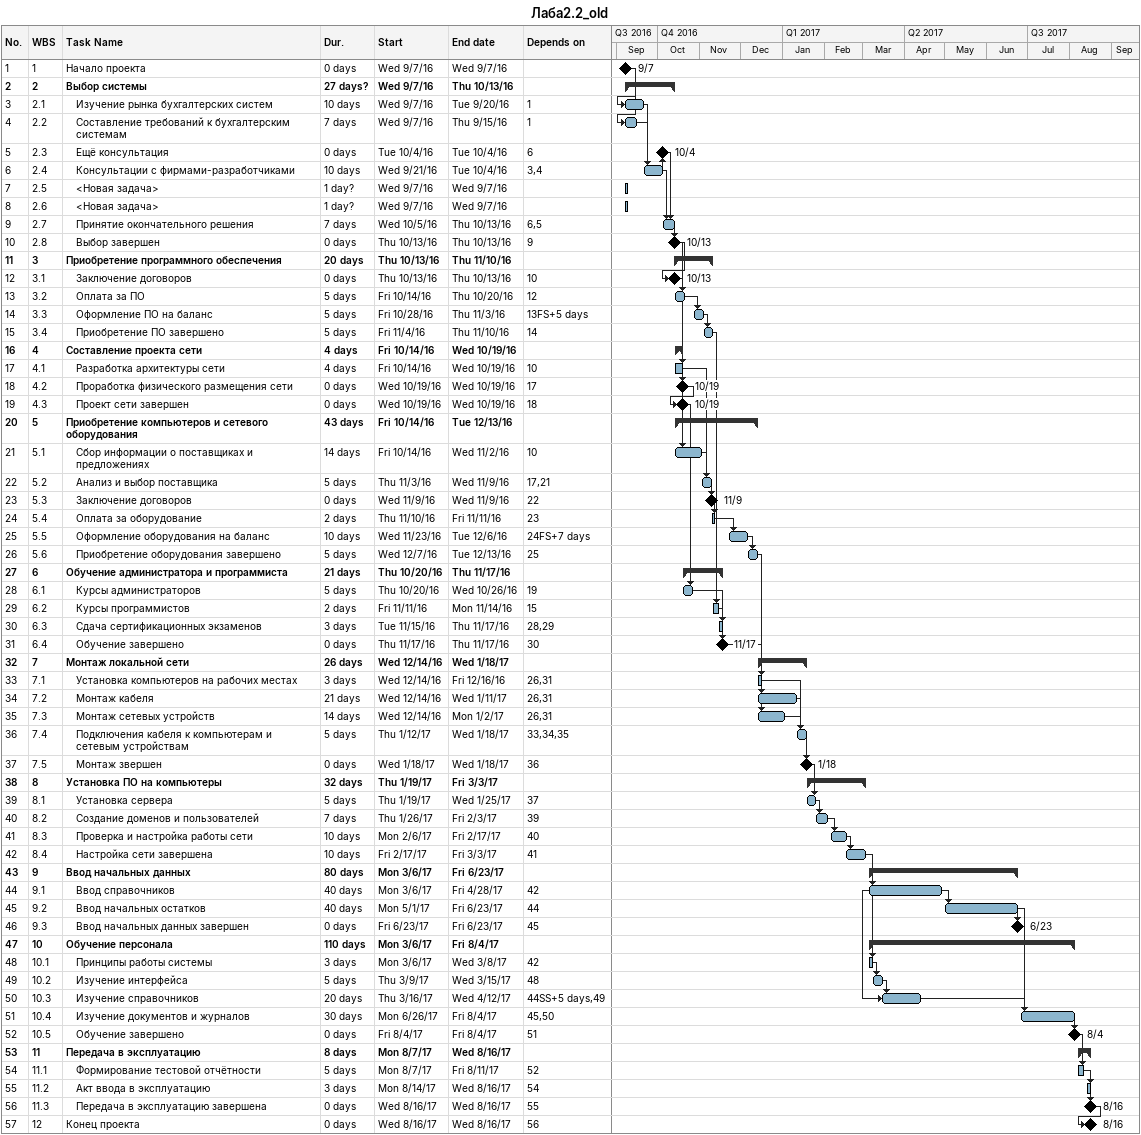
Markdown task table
Лаба2.2_old

| ID | WBS | Task | Duration | Start | Finish | Predecessors |
|---|---|---|---|---|---|---|
| 1 | 1 | Начало проекта | 0d | 2016-09-07 | 2016-09-07 |  |
| 2 | 2 | **Выбор системы** | 27d? | 2016-09-07 | 2016-10-13 |  |
| 3 | 2.1 | Изучение рынка бухгалтерских систем | 10d | 2016-09-07 | 2016-09-20 | 1 |
| 4 | 2.2 | Составление требований к бухгалтерским системам | 7d | 2016-09-07 | 2016-09-15 | 1 |
| 5 | 2.3 | Ещё консультация | 0d | 2016-10-04 | 2016-10-04 | 6 |
| 6 | 2.4 | Консультации с фирмами-разработчиками | 10d | 2016-09-21 | 2016-10-04 | 3, 4 |
| 7 | 2.5 | <Новая задача> | 1d? | 2016-09-07 | 2016-09-07 |  |
| 8 | 2.6 | <Новая задача> | 1d? | 2016-09-07 | 2016-09-07 |  |
| 9 | 2.7 | Принятие окончательного решения | 7d | 2016-10-05 | 2016-10-13 | 6, 5 |
| 10 | 2.8 | Выбор завершен | 0d | 2016-10-13 | 2016-10-13 | 9 |
| 11 | 3 | **Приобретение программного обеспечения** | 20d | 2016-10-13 | 2016-11-10 |  |
| 12 | 3.1 | Заключение договоров | 0d | 2016-10-13 | 2016-10-13 | 10 |
| 13 | 3.2 | Оплата за ПО | 5d | 2016-10-14 | 2016-10-20 | 12 |
| 14 | 3.3 | Оформление ПО на баланс | 5d | 2016-10-28 | 2016-11-03 | 13FS+5d |
| 15 | 3.4 | Приобретение ПО завершено | 5d | 2016-11-04 | 2016-11-10 | 14 |
| 16 | 4 | **Составление проекта сети** | 4d | 2016-10-14 | 2016-10-19 |  |
| 17 | 4.1 | Разработка архитектуры сети | 4d | 2016-10-14 | 2016-10-19 | 10 |
| 18 | 4.2 | Проработка физического размещения сети | 0d | 2016-10-19 | 2016-10-19 | 17 |
| 19 | 4.3 | Проект сети завершен | 0d | 2016-10-19 | 2016-10-19 | 18 |
| 20 | 5 | **Приобретение компьютеров и сетевого оборудования** | 43d | 2016-10-14 | 2016-12-13 |  |
| 21 | 5.1 | Сбор информации о поставщиках и предложениях | 14d | 2016-10-14 | 2016-11-02 | 10 |
| 22 | 5.2 | Анализ и выбор поставщика | 5d | 2016-11-03 | 2016-11-09 | 17, 21 |
| 23 | 5.3 | Заключение договоров | 0d | 2016-11-09 | 2016-11-09 | 22 |
| 24 | 5.4 | Оплата за оборудование | 2d | 2016-11-10 | 2016-11-11 | 23 |
| 25 | 5.5 | Оформление оборудования на баланс | 10d | 2016-11-23 | 2016-12-06 | 24FS+7d |
| 26 | 5.6 | Приобретение оборудования завершено | 5d | 2016-12-07 | 2016-12-13 | 25 |
| 27 | 6 | **Обучение администратора и программиста** | 21d | 2016-10-20 | 2016-11-17 |  |
| 28 | 6.1 | Курсы администраторов | 5d | 2016-10-20 | 2016-10-26 | 19 |
| 29 | 6.2 | Курсы программистов | 2d | 2016-11-11 | 2016-11-14 | 15 |
| 30 | 6.3 | Сдача сертификационных экзаменов | 3d | 2016-11-15 | 2016-11-17 | 28, 29 |
| 31 | 6.4 | Обучение завершено | 0d | 2016-11-17 | 2016-11-17 | 30 |
| 32 | 7 | **Монтаж локальной сети** | 26d | 2016-12-14 | 2017-01-18 |  |
| 33 | 7.1 | Установка компьютеров на рабочих местах | 3d | 2016-12-14 | 2016-12-16 | 26, 31 |
| 34 | 7.2 | Монтаж кабеля | 21d | 2016-12-14 | 2017-01-11 | 26, 31 |
| 35 | 7.3 | Монтаж сетевых устройств | 14d | 2016-12-14 | 2017-01-02 | 26, 31 |
| 36 | 7.4 | Подключения кабеля к компьютерам и сетевым устройствам | 5d | 2017-01-12 | 2017-01-18 | 33, 34, 35 |
| 37 | 7.5 | Монтаж звершен | 0d | 2017-01-18 | 2017-01-18 | 36 |
| 38 | 8 | **Установка ПО на компьютеры** | 32d | 2017-01-19 | 2017-03-03 |  |
| 39 | 8.1 | Установка сервера | 5d | 2017-01-19 | 2017-01-25 | 37 |
| 40 | 8.2 | Создание доменов и пользователей | 7d | 2017-01-26 | 2017-02-03 | 39 |
| 41 | 8.3 | Проверка и настройка работы сети | 10d | 2017-02-06 | 2017-02-17 | 40 |
| 42 | 8.4 | Настройка сети завершена | 10d | 2017-02-17 | 2017-03-03 | 41 |
| 43 | 9 | **Ввод начальных данных** | 80d | 2017-03-06 | 2017-06-23 |  |
| 44 | 9.1 | Ввод справочников | 40d | 2017-03-06 | 2017-04-28 | 42 |
| 45 | 9.2 | Ввод начальных остатков | 40d | 2017-05-01 | 2017-06-23 | 44 |
| 46 | 9.3 | Ввод начальных данных завершен | 0d | 2017-06-23 | 2017-06-23 | 45 |
| 47 | 10 | **Обучение персонала** | 110d | 2017-03-06 | 2017-08-04 |  |
| 48 | 10.1 | Принципы работы системы | 3d | 2017-03-06 | 2017-03-08 | 42 |
| 49 | 10.2 | Изучение интерфейса | 5d | 2017-03-09 | 2017-03-15 | 48 |
| 50 | 10.3 | Изучение справочников | 20d | 2017-03-16 | 2017-04-12 | 44SS+5d, 49 |
| 51 | 10.4 | Изучение документов и журналов | 30d | 2017-06-26 | 2017-08-04 | 45, 50 |
| 52 | 10.5 | Обучение завершено | 0d | 2017-08-04 | 2017-08-04 | 51 |
| 53 | 11 | **Передача в эксплуатацию** | 8d | 2017-08-07 | 2017-08-16 |  |
| 54 | 11.1 | Формирование тестовой отчётности | 5d | 2017-08-07 | 2017-08-11 | 52 |
| 55 | 11.2 | Акт ввода в эксплуатацию | 3d | 2017-08-14 | 2017-08-16 | 54 |
| 56 | 11.3 | Передача в эксплуатацию завершена | 0d | 2017-08-16 | 2017-08-16 | 55 |
| 57 | 12 | Конец проекта | 0d | 2017-08-16 | 2017-08-16 | 56 |
